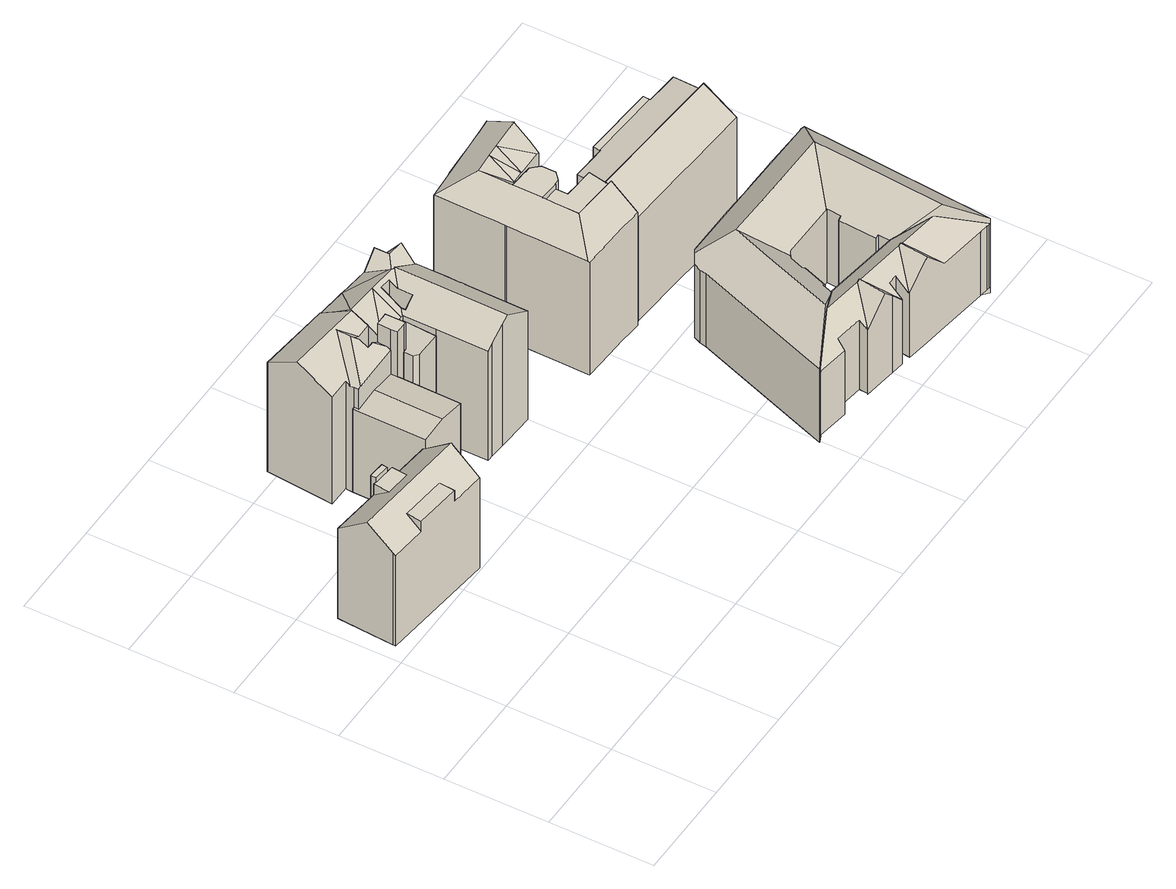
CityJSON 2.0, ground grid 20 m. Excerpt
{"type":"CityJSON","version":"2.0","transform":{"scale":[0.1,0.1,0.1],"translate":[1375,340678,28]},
"CityObjects":{
"building1":{"type":"Building","children":["building1-1","building1-2"]},
"building1-1":{"type":"BuildingPart","attributes":{"measuredHeight":23.45,"roofType":"FLACHDACH","HoeheDach":"56","NiedrigsteTraufeDesGebaeudes":"56","Blattnummer":"102081","HoeheGrund":"32"},"parents":["building1"],"geometry":[{"type":"Solid","lod":"2","boundaries":[[[[0,1,2,3]],[[4,5,6,7]],[[7,6,1,0]],[[6,5,2,1]],[[5,4,3,2]],[[4,7,0,3]]]]}]},
"building1-2":{"type":"BuildingPart","attributes":{"measuredHeight":24.94,"roofType":"SATTELDACH","HoeheDach":"57","NiedrigsteTraufeDesGebaeudes":"52","Blattnummer":"102081","HoeheGrund":"32"},"parents":["building1"],"geometry":[{"type":"Solid","lod":"2","boundaries":[[[[8,9,10,11,12,13,14,15,16,17]],[[18,19,20,21,22,23,24,25,14,13]],[[9,8,26,27]],[[28,29,30,31,23,22]],[[16,15,32,33]],[[12,11,34,35]],[[20,19,36,37]],[[19,18,38,36]],[[26,8,17]],[[27,10,9]],[[31,24,23]],[[30,29,39,40]],[[28,22,21]],[[35,34,33,32,41,40,39,37,36,38]],[[34,11,10,27,26,17,16,33]],[[39,29,28,21,20,37]],[[41,25,24,31,30,40]],[[38,18,13,12,35]],[[32,15,14,25,41]]]]}]},
"building2":{"type":"Building","children":["building2-1","building2-2","building2-3","building2-4","building2-5","building2-6"]},
"building2-1":{"type":"BuildingPart","attributes":{"measuredHeight":27.78,"roofType":"SATTELDACH","HoeheDach":"57","NiedrigsteTraufeDesGebaeudes":"53","Blattnummer":"102081","HoeheGrund":"29"},"parents":["building2"],"geometry":[{"type":"Solid","lod":"2","boundaries":[[[[42,43,44,45]],[[46,47,44]],[[43,46,44]],[[48,49,50,51,52,53,54,55,56]],[[57,47,46,56,55,54,53,58]],[[50,49,42,45,59,51]],[[42,49,48,56,46,43]],[[59,60,58,53,52,51]],[[45,44,47,57,58,60,59]]]]}]},
"building2-2":{"type":"BuildingPart","attributes":{"measuredHeight":28.24,"roofType":"SATTELDACH","HoeheDach":"58","NiedrigsteTraufeDesGebaeudes":"53","Blattnummer":"102081","HoeheGrund":"29"},"parents":["building2"],"geometry":[{"type":"Solid","lod":"2","boundaries":[[[[61,62,63,64,65,66]],[[67,68,69,70,71,72,73]],[[71,74,75,76,72]],[[68,77,69]],[[78,79,80,81]],[[82,83,84,85]],[[86,87,88,89,90,91,92,93,94,95,96,97,82,85,98,99,78,81,100,101,102,103]],[[84,104,105,79,78,99,98,85]],[[97,96,95,67,73,106,83,82]],[[68,67,95,94,93,77]],[[69,77,93,92,91,70]],[[71,70,91,90,89,74]],[[64,63,103,102,101,65]],[[88,87,107,75,74,89]],[[107,87,86,103,63,62]],[[80,66,65,101,100,81]],[[106,73,72,76,108,104,84,83]],[[79,105,104,108,76,75,107,62,61,66,80]]]]}]},
"building2-3":{"type":"BuildingPart","attributes":{"measuredHeight":23.32,"roofType":"PULTDACH","HoeheDach":"53","NiedrigsteTraufeDesGebaeudes":"53","Blattnummer":"102081","HoeheGrund":"30"},"parents":["building2"],"geometry":[{"type":"Solid","lod":"2","boundaries":[[[[109,110,111,112,113,114,115]],[[116,117,118,119,120,121,122]],[[116,115,114,117]],[[117,114,113,118]],[[118,113,112,119]],[[119,112,111,120]],[[120,111,110,121]],[[121,110,109,122]],[[122,109,115,116]]]]}]},
"building2-4":{"type":"BuildingPart","attributes":{"measuredHeight":29.06,"roofType":"FLACHDACH","HoeheDach":"59","NiedrigsteTraufeDesGebaeudes":"59","Blattnummer":"102081","HoeheGrund":"30"},"parents":["building2"],"geometry":[{"type":"Solid","lod":"2","boundaries":[[[[117,123,124,125,126,127,119,118]],[[128,129,130,131,132,133,134,135]],[[135,134,123,117]],[[134,133,124,123]],[[133,132,125,124]],[[132,131,126,125]],[[131,130,127,126]],[[130,129,119,127]],[[129,128,118,119]],[[128,135,117,118]]]]}]},
"building2-5":{"type":"BuildingPart","attributes":{"measuredHeight":28.52,"roofType":"SATTELDACH","HoeheDach":"58","NiedrigsteTraufeDesGebaeudes":"54","Blattnummer":"102081","HoeheGrund":"29"},"parents":["building2"],"geometry":[{"type":"Solid","lod":"2","boundaries":[[[[136,137,138,139]],[[140,141,142,136,139]],[[143,144,145]],[[146,147,148,149,150,151,152,153,136,142]],[[154,155,156]],[[157,141,140,158]],[[159,149,148,160]],[[161,162,163,164]],[[165,166,167,168]],[[168,167,162,161]],[[169,170,171,172]],[[173,174,175,176]],[[176,175,177,178]],[[178,177,179,180]],[[180,179,181,182]],[[182,181,183,184]],[[184,183,185,186]],[[49,187,188,189]],[[189,188,190,191]],[[191,190,192,193]],[[193,192,194,195]],[[139,138,137,145,144,103,196,197,87,198]],[[143,156,155,53,199,200,103,144]],[[193,195,201,173,176,178,180,182,184,186,202,165,168,161,164,203,204,205,157,158,198,87,197,196,103,200,199,53,206,207,51,208,209,49,189,191],[160,210,169,172,211,159]],[[205,204,212,146,142,141,157]],[[152,51,207,206,53,155,154,153]],[[151,213,187,49,209,208,51,152]],[[173,201,195,194,214,174]],[[202,186,185,215,166,165]],[[163,216,212,204,203,164]],[[147,170,169,210,160,148]],[[171,150,149,159,211,172]],[[158,140,139,198]],[[185,183,181,179,177,175,174,214,194,192,190,188,187,213,217,215]],[[167,166,215,217,213,151,150,171,170,147,146,212,216,163,162]],[[136,153,154,156,143,145,137]]]]}]},
"building2-6":{"type":"BuildingPart","attributes":{"measuredHeight":19.39,"roofType":"SATTELDACH","HoeheDach":"49","NiedrigsteTraufeDesGebaeudes":"49","Blattnummer":"102081","HoeheGrund":"30"},"parents":["building2"],"geometry":[{"type":"Solid","lod":"2","boundaries":[[[[218,219,220,221]],[[222,223,224,225]],[[226,218,221,227,228,229,222,225,230,231,232,233,234]],[[235,236,237,234,233,232,231,238]],[[218,226,234,237,239,219]],[[227,221,220,240,241,228]],[[231,230,225,224,242,238]],[[241,243,223,222,229,228]],[[220,219,239,237,236,235,240]],[[240,235,238,242,224,223,243,241]]]]}]},
"building3":{"type":"Building","attributes":{"measuredHeight":29.1,"roofType":"SATTELDACH","HoeheDach":"58","NiedrigsteTraufeDesGebaeudes":"54","Blattnummer":"102081","HoeheGrund":"29"},"geometry":[{"type":"Solid","lod":"2","boundaries":[[[[244,245,246,247,248]],[[249,247,246]],[[249,250,251,247]],[[252,251,250]],[[252,253,254,255,256,251]],[[257,258,259,260]],[[261,262,263]],[[264,265,266,267]],[[268,269,270,271]],[[271,270,272,273]],[[273,272,274,275]],[[276,277,278,279]],[[280,281,282,283]],[[283,282,284,285]],[[286,255,254,287]],[[287,254,253,288]],[[289,290,291,292,293,294,295,296,297,298]],[[299,300,301,278,277,302,303,264,267,304,305]],[[248,247,251,256,284,282,281,306,307,308,309,310,311]],[[298,297,312,313,314,315,258,257,316,317,318,319,320,321]],[[322,323,324,325,245,244,326,263,262,327]],[[328,329,330,331,292,291,290,289,298,321]],[[332,333,334,335,288,253,252,250,249,246,245,325]],[[310,309,308,307,306,281,280,336,337,338,339,340]],[[259,341,342,343,311,310,340,344,345,346,347,260]],[[348,286,287,288,335,334,333,332,325,324,323,322,349,268,271,273,275,350,351,352,353,354,276,279,355,331,330,329,328,321,320,319,318,317,316,257,260,347,346,345,344,340,339,338,337,336,280,283,285]],[[296,356,266,261,357,248,311,343,342,341,259,258,315,314,313,312,297]],[[295,294,293,301,300,299,305,296]],[[264,303,353,352,351,358,265]],[[302,277,276,354,353,303]],[[255,286,348,285,284,256]],[[292,331,355,279,278,301,293]],[[350,275,274,359,358,351]],[[360,269,268,349,322,327]],[[305,304,267,266,356,296]],[[263,326,244,248,357,261]],[[265,358,359,274,272,270,269,360,327,262,261,266]]]]}]},
"building4":{"type":"Building","children":["building4-1","building4-2"]},
"building4-1":{"type":"BuildingPart","attributes":{"measuredHeight":19.36,"roofType":"SATTELDACH","HoeheDach":"51","NiedrigsteTraufeDesGebaeudes":"46","Blattnummer":"102081","HoeheGrund":"31"},"parents":["building4"],"geometry":[{"type":"Solid","lod":"2","boundaries":[[[[361,362,363,364,365,366,367,368]],[[366,369,370,371,372,373,374,367]],[[375,376,366,365,377]],[[378,379,380,369,376,375]],[[376,369,366]],[[380,381,382,383,370,369]],[[384,385,386,370,383,387]],[[388,371,386,385]],[[386,371,370]],[[388,389,390,391,392,372,371]],[[393,364,363,394]],[[394,363,362,395]],[[395,362,361,396]],[[396,361,368,397]],[[398,374,373,399]],[[400,379,378,401]],[[402,382,381,403]],[[404,392,391,405]],[[405,391,390,406]],[[406,390,389,407]],[[408,409,410,407,389,388,385,384,387,411]],[[405,406,407,410,409,408,411,412,402,403,413,400,401,414,415,416,393,394,395,396,397,417,398,399,418,404]],[[387,383,382,402,412,411]],[[380,379,400,413,403,381]],[[414,401,378,375,377,415]],[[372,392,404,418,399,373]],[[377,365,364,393,416,415]],[[368,367,374,398,417,397]]]]}]},
"building4-2":{"type":"BuildingPart","attributes":{"measuredHeight":22.48,"roofType":"SATTELDACH","HoeheDach":"52","NiedrigsteTraufeDesGebaeudes":"46","Blattnummer":"102081","HoeheGrund":"30"},"parents":["building4"],"geometry":[{"type":"Solid","lod":"2","boundaries":[[[[419,420,421,422]],[[422,421,423,424]],[[425,426,427,428]],[[428,427,429,430]],[[430,429,431,432]],[[432,431,433,434]],[[434,433,435,436]],[[437,438,439,440]],[[439,441,440]],[[442,443,444,445]],[[445,444,446,447]],[[448,449,450,451]],[[451,450,443,442]],[[452,453,454]],[[454,453,455,456]],[[456,455,457,458]],[[459,460,461,462,463,464,448,451,442,445,447,465,466,467,468,469,470,471,425,428,430,432,434,436,472,473,474,475,419,422,424,476,437,440,477,478,479,480,454,456,458,481,482]],[[425,471,470,469,483,484,485,426]],[[463,462,461,460,459,482,486,487,488,489,490,491]],[[492,493,494,495,452,454,480,479,478,477,440,441]],[[496,497,498,499,500,457,455,453,452,495,494,493,492,441,439,438,501]],[[484,483,502,503,499,498,497,496]],[[504,505,506,420,419,475,474,473]],[[468,467,466,507,503,502,483,469]],[[500,486,482,481,458,457]],[[464,463,491,508,449,448]],[[446,509,507,466,465,447]],[[423,501,438,437,476,424]],[[473,472,436,435,510,504]],[[491,490,489,488,487,486,500,499,511,508]],[[450,449,508,511,499,503,507,509,446,444,443]],[[435,433,431,429,427,426,485,484,496,512,510]],[[510,512,496,501,423,421,420,506,505,504]]]]}]},
"building5":{"type":"Building","children":["building5-1","building5-2"]},
"building5-1":{"type":"BuildingPart","attributes":{"measuredHeight":26.28,"roofType":"PULTDACH","HoeheDach":"55","NiedrigsteTraufeDesGebaeudes":"55","Blattnummer":"102081","HoeheGrund":"29"},"parents":["building5"],"geometry":[{"type":"Solid","lod":"2","boundaries":[[[[513,514,515,516,517,518,519,520,521]],[[516,522,523,517]],[[524,521,520,525]],[[525,520,519,526]],[[526,519,518,527]],[[528,515,514,529]],[[529,514,513,530]],[[530,513,521,524]],[[531,523,522,532]],[[528,533,532,522,516,515]],[[518,517,523,531,534,527]],[[530,524,525,526,527,534,531,532,533,528,529]]]]}]},
"building5-2":{"type":"BuildingPart","attributes":{"measuredHeight":27.43,"roofType":"PULTDACH","HoeheDach":"57","NiedrigsteTraufeDesGebaeudes":"53","Blattnummer":"102081","HoeheGrund":"30"},"parents":["building5"],"geometry":[{"type":"Solid","lod":"2","boundaries":[[[[535,536,537,538]],[[538,537,539,540]],[[541,542,543,544]],[[544,543,536,535]],[[545,546,547,548]],[[549,550,551,548,547,552,553,554,542,541]],[[555,546,545,556,540,539]],[[556,545,548,551,550,549,541,544,535,538,540]],[[543,542,554,553,552,547,546,555,539,537,536]]]]}]}
},
"vertices":[
[145,512,41],[114,515,41],[115,526,41],[146,523,41],[146,523,276],[115,526,276],[114,515,276],[145,512,276],
[75,434,267],[165,425,267],[162,394,242],[231,387,242],[231,388,243],[237,445,288],[6,468,288],[2,416,247],[2,411,243],[72,404,243],[241,495,248],[242,502,243],[239,502,243],[157,510,243],[154,480,267],[105,485,267],[108,516,242],[10,526,242],[72,404,267],[162,394,267],[157,510,267],[145,512,267],[114,515,267],[108,516,267],[2,416,38],[2,411,38],[231,387,38],[231,388,38],[242,502,38],[239,502,38],[241,495,38],[145,512,38],[114,515,38],[10,526,38],
[597,725,254],[598,754,292],[566,757,292],[534,731,254],[598,784,254],[566,787,292],[598,754,14],[597,725,14],[534,731,14],[532,731,14],[534,751,14],[537,789,14],[565,787,14],[566,787,14],[598,784,14],[565,787,290],[537,789,258],[532,731,252],[534,751,254],
[371,744,297],[415,740,297],[416,801,261],[350,807,261],[271,815,261],[265,755,297],[399,656,261],[400,663,265],[385,683,277],[372,683,276],[372,700,287],[364,712,294],[305,658,256],[372,709,287],[387,709,277],[366,740,294],[400,682,266],[301,684,14],[301,684,258],[259,685,256],[259,685,14],[300,658,14],[300,658,253],[300,667,253],[300,667,14],[415,740,14],[415,709,14],[387,709,14],[372,709,14],[372,700,14],[372,683,14],[385,683,14],[400,682,14],[400,663,14],[399,656,14],[305,658,14],[303,658,14],[300,675,14],[301,679,14],[265,755,14],[271,815,14],[350,807,14],[416,801,14],[300,675,252],[301,679,255],[303,658,255],[415,709,278],[305,679,255],
[427,618,247],[478,617,247],[479,681,251],[425,682,251],[425,643,248],[418,643,248],[418,626,247],[418,626,18],[418,643,18],[425,643,18],[425,682,18],[479,681,18],[478,617,18],[427,618,18],
[399,643,18],[399,656,18],[400,682,18],[415,682,18],[421,682,18],[425,643,309],[425,682,309],[421,682,309],[415,682,309],[400,682,309],[399,656,309],[399,643,309],[418,643,309],
[475,737,299],[415,741,299],[415,709,277],[415,682,259],[421,682,260],[425,682,260],[474,681,261],[476,795,259],[416,801,259],[415,742,298],[479,681,261],[488,690,268],[489,728,294],[512,726,293],[512,710,282],[536,731,298],[532,731,298],[532,732,299],[532,737,295],[537,789,259],[477,795,259],[425,682,14],[421,682,14],[512,726,14],[489,728,14],[477,517,14],[477,517,262],[478,617,262],[478,617,14],[518,515,14],[518,515,289],[490,517,270],[490,517,14],[488,681,14],[488,681,268],[511,681,282],[511,681,14],[597,666,14],[597,666,260],[596,646,260],[596,646,14],[596,640,260],[596,640,14],[598,640,259],[598,640,14],[597,631,259],[597,631,14],[596,631,260],[596,631,14],[594,511,260],[594,511,14],[597,725,260],[597,679,260],[597,679,14],[598,679,259],[598,679,14],[598,672,259],[598,672,14],[597,672,260],[597,672,14],[415,742,14],[415,741,14],[415,682,14],[477,795,14],[476,795,14],[597,671,14],[534,514,14],[479,677,14],[479,681,14],[474,681,14],[532,737,14],[532,732,14],[536,731,14],[538,731,14],[488,690,14],[512,710,14],[479,681,262],[538,731,299],[597,671,260],[534,514,299],[479,677,262],[537,674,299],
[399,643,20],[399,643,208],[397,522,208],[397,522,20],[295,667,20],[295,667,208],[300,667,209],[300,667,20],[399,655,20],[345,525,20],[293,527,20],[295,661,20],[300,660,20],[300,658,20],[347,657,20],[359,657,20],[399,656,20],[347,657,214],[359,657,212],[399,656,208],[300,658,209],[399,655,208],[345,525,214],[293,527,208],[300,660,209],[295,661,208],
[843,686,260],[843,686,261],[845,686,260],[845,733,297],[806,730,297],[868,686,261],[869,686,261],[870,735,297],[918,685,263],[923,685,262],[928,707,276],[933,738,296],[934,739,297],[746,642,6],[746,642,263],[746,644,263],[746,644,6],[805,665,297],[843,663,297],[843,663,260],[842,605,286],[842,605,297],[804,607,297],[804,607,286],[853,662,6],[853,662,297],[867,647,297],[867,647,6],[867,620,297],[867,620,6],[852,606,297],[852,606,6],[904,578,6],[904,578,286],[897,542,286],[897,542,6],[911,794,6],[911,794,262],[921,795,262],[921,795,6],[944,797,262],[944,797,6],[933,738,6],[928,707,6],[923,685,6],[801,479,262],[840,477,262],[865,475,262],[884,474,262],[895,531,297],[866,533,297],[842,535,297],[802,537,297],[743,484,263],[743,482,262],[842,535,286],[866,533,286],[895,531,286],[867,580,286],[842,582,286],[803,585,286],[802,537,286],[871,791,262],[847,790,262],[807,787,262],[800,786,262],[749,782,262],[749,781,263],[744,540,263],[745,588,263],[745,610,263],[746,622,263],[746,622,6],[745,610,6],[745,588,6],[744,540,6],[743,484,6],[743,482,6],[843,662,6],[843,663,6],[843,684,6],[843,686,6],[843,684,260],[843,662,297],[801,479,6],[840,477,6],[865,475,6],[884,474,6],[845,686,6],[868,686,6],[869,686,6],[918,685,6],[871,791,6],[847,790,6],[807,787,6],[800,786,6],[749,782,6],[747,668,263],[747,690,263],[748,725,263],[749,781,6],[748,725,6],[747,690,6],[747,668,6],[934,739,6],[844,662,6],[843,606,6],[842,606,6],[842,605,6],[842,582,6],[867,580,6],[895,531,6],[803,585,297],[805,687,297],[842,606,297],[843,606,297],[844,662,297],
[791,70,176],[853,61,176],[859,78,190],[916,71,190],[914,54,177],[962,102,221],[883,113,221],[787,70,176],[971,101,221],[1071,88,221],[1080,86,221],[1161,75,221],[1107,124,188],[953,145,188],[959,47,226],[967,101,226],[913,53,176],[978,44,206],[1004,41,177],[1005,42,177],[1008,69,199],[1027,67,200],[1023,40,178],[1067,32,225],[1068,32,226],[1075,86,226],[1023,38,178],[1114,26,176],[1208,13,176],[1226,11,176],[1230,10,176],[1233,10,176],[916,71,32],[859,78,32],[853,61,32],[791,70,32],[787,70,32],[953,145,32],[1107,124,32],[1004,41,32],[978,44,32],[1027,67,32],[1008,69,32],[1233,10,32],[1230,10,32],[1226,11,32],[1208,13,32],[1067,32,32],[1068,32,32],[1114,26,32],[1023,38,32],[1023,40,32],[1005,42,32],[959,47,32],[913,53,32],[914,54,32],[883,113,32],[1161,75,32],
[887,346,18],[887,346,184],[890,358,183],[890,358,18],[896,372,184],[896,372,18],[989,245,18],[989,245,185],[979,218,185],[979,218,18],[985,215,180],[985,215,18],[967,166,180],[967,166,18],[961,168,185],[961,168,18],[953,145,185],[953,145,18],[924,389,18],[924,389,187],[1030,388,188],[1030,388,18],[1030,388,187],[1104,150,18],[1104,150,180],[1110,225,180],[1110,225,18],[1116,225,185],[1116,225,18],[1107,124,18],[1107,124,185],[1109,149,185],[1109,149,18],[1152,386,187],[1152,386,188],[1152,386,18],[1250,384,188],[1250,384,18],[1258,384,188],[1258,384,18],[1254,258,18],[1253,246,18],[1250,212,18],[1234,16,18],[1233,10,18],[1172,65,18],[1118,248,18],[1118,253,18],[1116,253,18],[1112,253,18],[1003,254,18],[998,251,18],[997,250,18],[871,108,18],[787,70,18],[802,112,18],[853,252,18],[911,381,18],[1048,388,18],[1079,387,18],[1102,387,18],[1123,387,18],[1261,381,18],[1264,377,18],[1003,254,183],[998,251,180],[997,250,181],[1264,377,188],[1254,258,188],[1253,246,188],[1250,212,188],[1234,16,188],[1233,10,188],[1048,388,187],[1079,387,187],[1102,387,187],[1123,387,187],[949,325,243],[1024,323,243],[1117,322,243],[1193,321,243],[1261,381,191],[911,381,194],[1112,253,183],[1116,253,183],[787,70,184],[802,112,184],[853,252,184],[1118,253,185],[1172,65,243],[1118,248,185],[871,108,243],[1187,247,243],[922,251,243],
[1178,523,272],[1186,585,266],[1121,590,266],[1121,592,265],[976,601,265],[976,599,266],[908,603,266],[904,578,268],[897,542,272],[1122,605,265],[977,614,265],[897,542,9],[904,578,9],[908,603,9],[976,599,9],[1121,590,9],[1186,585,9],[1178,523,9],[977,614,9],[1122,605,9],[1121,592,9],[976,601,9],
[884,474,15],[884,474,252],[897,542,289],[897,542,15],[1178,523,289],[1178,523,15],[885,473,15],[885,473,251],[884,473,251],[884,473,15],[1170,456,15],[1170,456,252],[1170,455,251],[1170,455,15],[1014,465,15],[1039,463,15],[1168,455,15],[1168,455,251],[1039,463,251],[1014,465,251],[1174,490,271],[1174,490,15]
]}
